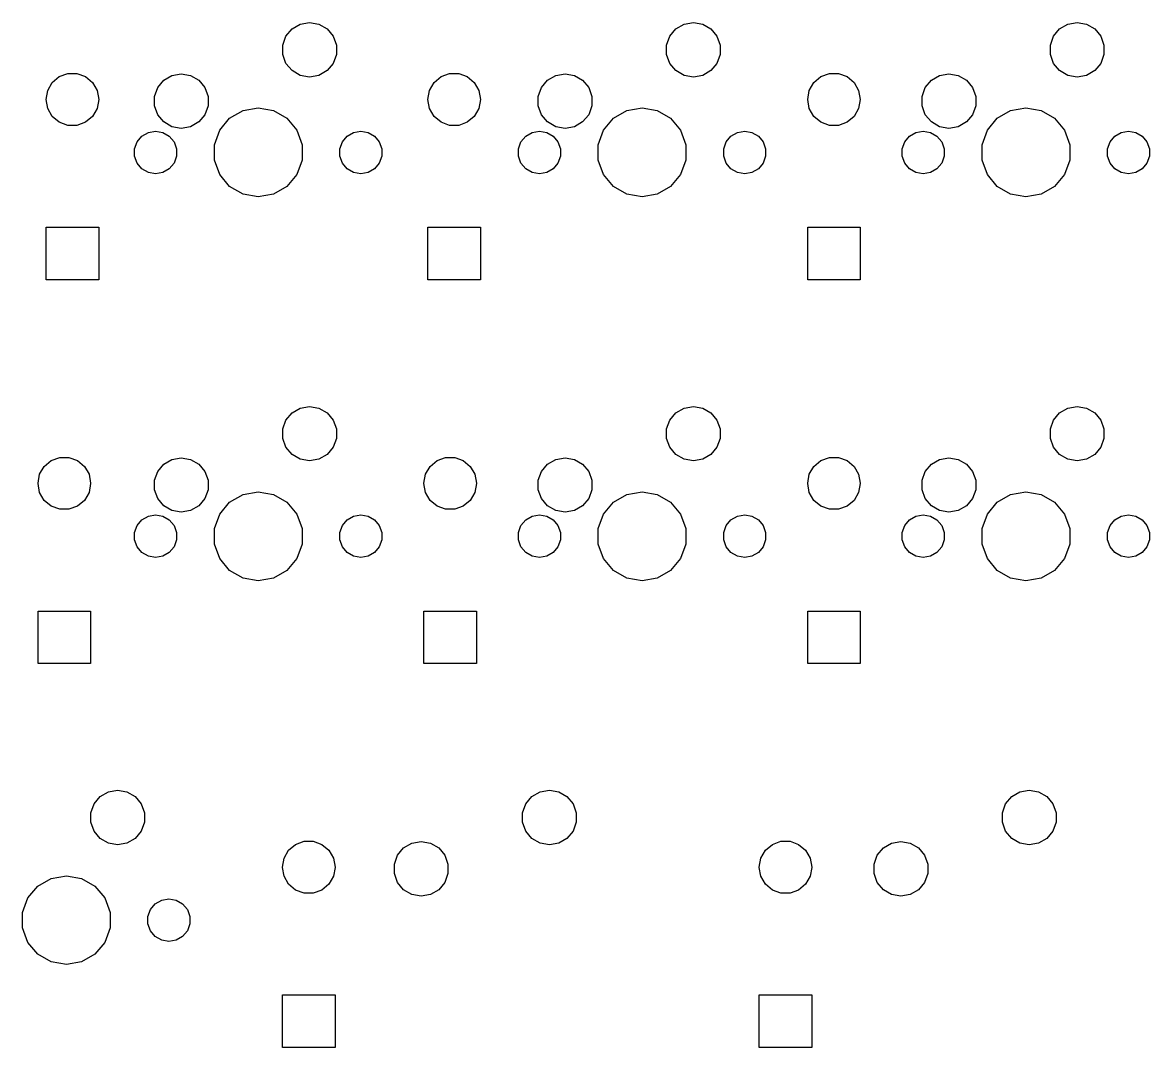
# Model space of a CAD drawing. Extents: x 39 to 151, y -132 to -22.
# Drawn here: x 95.3 to 151.1, y -132.3 to -81.6 of the extents above; entities that cross this region are included whole.
import ezdxf

# ---------------------------------------------------------------- set-up
doc = ezdxf.new("R2010")
doc.units = 0
doc.header["$MEASUREMENT"] = 0
doc.layers.add('BLACK', color=7, linetype='CONTINUOUS')

msp = doc.modelspace()

# ---------------------------------------------------------------- linework, layer by layer
at = {"layer": 'Black'}
for p, q in [((108.372, -82.2459), (108.673, -81.8873)), ((108.673, -81.8873), (109.079, -81.6532)), ((109.079, -81.6532), (109.54, -81.5719)), ((109.54, -81.5719), (110.001, -81.6532)), ((110.001, -81.6532), (110.407, -81.8873)), ((110.407, -81.8873), (110.708, -82.2459)), ((127.372, -82.2459), (127.673, -81.8873)), ((127.673, -81.8873), (128.079, -81.6532)), ((128.079, -81.6532), (128.54, -81.5719)), ((128.54, -81.5719), (129.001, -81.6532)), ((129.001, -81.6532), (129.407, -81.8873)), ((129.407, -81.8873), (129.708, -82.2459)), ((146.372, -82.2459), (146.673, -81.8873)), ((146.673, -81.8873), (147.079, -81.6532)), ((147.079, -81.6532), (147.54, -81.5719)), ((147.54, -81.5719), (148.001, -81.6532)), ((148.001, -81.6532), (148.407, -81.8873)), ((148.407, -81.8873), (148.708, -82.2459)), ((108.212, -82.6859), (108.372, -82.2459)), ((110.708, -82.2459), (110.868, -82.6859)), ((127.212, -82.6859), (127.372, -82.2459)), ((129.708, -82.2459), (129.868, -82.6859)), ((146.212, -82.6859), (146.372, -82.2459)), ((148.708, -82.2459), (148.868, -82.6859)), ((108.212, -83.1541), (108.212, -82.6859)), ((110.868, -82.6859), (110.868, -83.1541)), ((127.212, -83.1541), (127.212, -82.6859)), ((129.868, -82.6859), (129.868, -83.1541)), ((146.212, -83.1541), (146.212, -82.6859)), ((148.868, -82.6859), (148.868, -83.1541)), ((108.372, -83.5941), (108.212, -83.1541)), ((108.673, -83.9527), (108.372, -83.5941)), ((110.708, -83.5941), (110.407, -83.9527)), ((110.868, -83.1541), (110.708, -83.5941)), ((127.372, -83.5941), (127.212, -83.1541)), ((127.673, -83.9527), (127.372, -83.5941)), ((129.708, -83.5941), (129.407, -83.9527)), ((129.868, -83.1541), (129.708, -83.5941)), ((146.372, -83.5941), (146.212, -83.1541)), ((146.673, -83.9527), (146.372, -83.5941)), ((148.708, -83.5941), (148.407, -83.9527)), ((148.868, -83.1541), (148.708, -83.5941)), ((97.15, -84.2492), (97.5743, -84.0948)), ((97.5743, -84.0948), (98.0257, -84.0948)), ((98.0257, -84.0948), (98.45, -84.2492)), ((102.323, -84.4273), (102.729, -84.1932)), ((102.729, -84.1932), (103.19, -84.1119)), ((103.19, -84.1119), (103.651, -84.1932)), ((103.651, -84.1932), (104.057, -84.4273)), ((109.079, -84.1868), (108.673, -83.9527)), ((109.54, -84.2681), (109.079, -84.1868)), ((110.001, -84.1868), (109.54, -84.2681)), ((110.407, -83.9527), (110.001, -84.1868)), ((116.05, -84.2492), (116.474, -84.0948)), ((116.474, -84.0948), (116.926, -84.0948)), ((116.926, -84.0948), (117.35, -84.2492)), ((121.323, -84.4273), (121.729, -84.1932)), ((121.729, -84.1932), (122.19, -84.1119)), ((122.19, -84.1119), (122.651, -84.1932)), ((122.651, -84.1932), (123.057, -84.4273)), ((128.079, -84.1868), (127.673, -83.9527)), ((128.54, -84.2681), (128.079, -84.1868)), ((129.001, -84.1868), (128.54, -84.2681)), ((129.407, -83.9527), (129.001, -84.1868)), ((134.85, -84.2492), (135.274, -84.0948)), ((135.274, -84.0948), (135.726, -84.0948)), ((135.726, -84.0948), (136.15, -84.2492)), ((140.323, -84.4273), (140.729, -84.1932)), ((140.729, -84.1932), (141.19, -84.1119)), ((141.19, -84.1119), (141.651, -84.1932)), ((141.651, -84.1932), (142.057, -84.4273)), ((147.079, -84.1868), (146.673, -83.9527)), ((147.54, -84.2681), (147.079, -84.1868)), ((148.001, -84.1868), (147.54, -84.2681)), ((148.407, -83.9527), (148.001, -84.1868)), ((96.5784, -84.9304), (96.8041, -84.5394)), ((96.8041, -84.5394), (97.15, -84.2492)), ((98.45, -84.2492), (98.7959, -84.5394)), ((98.7959, -84.5394), (99.0216, -84.9304)), ((101.862, -85.2259), (102.022, -84.7859)), ((102.022, -84.7859), (102.323, -84.4273)), ((104.057, -84.4273), (104.358, -84.7859)), ((104.358, -84.7859), (104.518, -85.2259)), ((115.478, -84.9304), (115.704, -84.5394)), ((115.704, -84.5394), (116.05, -84.2492)), ((117.35, -84.2492), (117.696, -84.5394)), ((117.696, -84.5394), (117.922, -84.9304)), ((120.862, -85.2259), (121.022, -84.7859)), ((121.022, -84.7859), (121.323, -84.4273)), ((123.057, -84.4273), (123.358, -84.7859)), ((123.358, -84.7859), (123.518, -85.2259)), ((134.278, -84.9304), (134.504, -84.5394)), ((134.504, -84.5394), (134.85, -84.2492)), ((136.15, -84.2492), (136.496, -84.5394)), ((136.496, -84.5394), (136.722, -84.9304)), ((139.862, -85.2259), (140.022, -84.7859)), ((140.022, -84.7859), (140.323, -84.4273)), ((142.057, -84.4273), (142.358, -84.7859)), ((142.358, -84.7859), (142.518, -85.2259)), ((96.5, -85.375), (96.5784, -84.9304)), ((99.0216, -84.9304), (99.1, -85.375)), ((101.862, -85.6941), (101.862, -85.2259)), ((104.518, -85.2259), (104.518, -85.6941)), ((115.4, -85.375), (115.478, -84.9304)), ((117.922, -84.9304), (118, -85.375)), ((120.862, -85.6941), (120.862, -85.2259)), ((123.518, -85.2259), (123.518, -85.6941)), ((134.2, -85.375), (134.278, -84.9304)), ((136.722, -84.9304), (136.8, -85.375)), ((139.862, -85.6941), (139.862, -85.2259)), ((142.518, -85.2259), (142.518, -85.6941)), ((96.5, -85.385), (96.5, -85.375)), ((96.5784, -85.8296), (96.5, -85.385)), ((96.8041, -86.2206), (96.5784, -85.8296)), ((99.0216, -85.8296), (98.7959, -86.2206)), ((99.1, -85.385), (99.0216, -85.8296)), ((99.1, -85.375), (99.1, -85.385)), ((102.022, -86.1341), (101.862, -85.6941)), ((104.518, -85.6941), (104.358, -86.1341)), ((106.247, -85.9305), (107, -85.7977)), ((107, -85.7977), (107.753, -85.9305)), ((115.4, -85.385), (115.4, -85.375)), ((115.478, -85.8296), (115.4, -85.385)), ((115.704, -86.2206), (115.478, -85.8296)), ((117.922, -85.8296), (117.696, -86.2206)), ((118, -85.385), (117.922, -85.8296)), ((118, -85.375), (118, -85.385)), ((121.022, -86.1341), (120.862, -85.6941)), ((123.518, -85.6941), (123.358, -86.1341)), ((125.247, -85.9305), (126, -85.7977)), ((126, -85.7977), (126.753, -85.9305)), ((134.2, -85.385), (134.2, -85.375)), ((134.278, -85.8296), (134.2, -85.385)), ((134.504, -86.2206), (134.278, -85.8296)), ((136.722, -85.8296), (136.496, -86.2206)), ((136.8, -85.385), (136.722, -85.8296)), ((136.8, -85.375), (136.8, -85.385)), ((140.022, -86.1341), (139.862, -85.6941)), ((142.518, -85.6941), (142.358, -86.1341)), ((144.247, -85.9305), (145, -85.7977)), ((145, -85.7977), (145.753, -85.9305)), ((97.15, -86.5108), (96.8041, -86.2206)), ((98.7959, -86.2206), (98.45, -86.5108)), ((102.323, -86.4927), (102.022, -86.1341)), ((104.358, -86.1341), (104.057, -86.4927)), ((105.093, -86.8989), (105.584, -86.313)), ((105.584, -86.313), (106.247, -85.9305)), ((107.753, -85.9305), (108.416, -86.313)), ((108.416, -86.313), (108.907, -86.8989)), ((116.05, -86.5108), (115.704, -86.2206)), ((117.696, -86.2206), (117.35, -86.5108)), ((121.323, -86.4927), (121.022, -86.1341)), ((123.358, -86.1341), (123.057, -86.4927)), ((124.093, -86.8989), (124.584, -86.313)), ((124.584, -86.313), (125.247, -85.9305)), ((126.753, -85.9305), (127.416, -86.313)), ((127.416, -86.313), (127.907, -86.8989)), ((134.85, -86.5108), (134.504, -86.2206)), ((136.496, -86.2206), (136.15, -86.5108)), ((140.323, -86.4927), (140.022, -86.1341)), ((142.358, -86.1341), (142.057, -86.4927)), ((143.093, -86.8989), (143.584, -86.313)), ((143.584, -86.313), (144.247, -85.9305)), ((145.753, -85.9305), (146.416, -86.313)), ((146.416, -86.313), (146.907, -86.8989)), ((97.5743, -86.6652), (97.15, -86.5108)), ((98.0257, -86.6652), (97.5743, -86.6652)), ((98.45, -86.5108), (98.0257, -86.6652)), ((101.242, -87.1919), (101.559, -87.0087)), ((101.559, -87.0087), (101.92, -86.9451)), ((101.92, -86.9451), (102.281, -87.0087)), ((102.281, -87.0087), (102.598, -87.1919)), ((102.729, -86.7268), (102.323, -86.4927)), ((103.19, -86.8081), (102.729, -86.7268)), ((103.651, -86.7268), (103.19, -86.8081)), ((104.057, -86.4927), (103.651, -86.7268)), ((104.831, -87.6176), (105.093, -86.8989)), ((108.907, -86.8989), (109.169, -87.6176)), ((111.402, -87.1919), (111.719, -87.0087)), ((111.719, -87.0087), (112.08, -86.9451)), ((112.08, -86.9451), (112.441, -87.0087)), ((112.441, -87.0087), (112.758, -87.1919)), ((116.474, -86.6652), (116.05, -86.5108)), ((116.926, -86.6652), (116.474, -86.6652)), ((117.35, -86.5108), (116.926, -86.6652)), ((120.242, -87.1919), (120.559, -87.0087)), ((120.559, -87.0087), (120.92, -86.9451)), ((120.92, -86.9451), (121.281, -87.0087)), ((121.281, -87.0087), (121.598, -87.1919)), ((121.729, -86.7268), (121.323, -86.4927)), ((122.19, -86.8081), (121.729, -86.7268)), ((122.651, -86.7268), (122.19, -86.8081)), ((123.057, -86.4927), (122.651, -86.7268)), ((123.831, -87.6176), (124.093, -86.8989)), ((127.907, -86.8989), (128.169, -87.6176)), ((130.402, -87.1919), (130.719, -87.0087)), ((130.719, -87.0087), (131.08, -86.9451)), ((131.08, -86.9451), (131.441, -87.0087)), ((131.441, -87.0087), (131.758, -87.1919)), ((135.274, -86.6652), (134.85, -86.5108)), ((135.726, -86.6652), (135.274, -86.6652)), ((136.15, -86.5108), (135.726, -86.6652)), ((139.242, -87.1919), (139.559, -87.0087)), ((139.559, -87.0087), (139.92, -86.9451)), ((139.92, -86.9451), (140.281, -87.0087)), ((140.281, -87.0087), (140.598, -87.1919)), ((140.729, -86.7268), (140.323, -86.4927)), ((141.19, -86.8081), (140.729, -86.7268)), ((141.651, -86.7268), (141.19, -86.8081)), ((142.057, -86.4927), (141.651, -86.7268)), ((142.831, -87.6176), (143.093, -86.8989)), ((146.907, -86.8989), (147.169, -87.6176)), ((149.402, -87.1919), (149.719, -87.0087)), ((149.719, -87.0087), (150.08, -86.9451)), ((150.08, -86.9451), (150.441, -87.0087)), ((150.441, -87.0087), (150.758, -87.1919)), ((100.881, -87.8168), (101.006, -87.4725)), ((101.006, -87.4725), (101.242, -87.1919)), ((102.598, -87.1919), (102.834, -87.4725)), ((102.834, -87.4725), (102.959, -87.8168)), ((111.041, -87.8168), (111.166, -87.4725)), ((111.166, -87.4725), (111.402, -87.1919)), ((112.758, -87.1919), (112.994, -87.4725)), ((112.994, -87.4725), (113.119, -87.8168)), ((119.881, -87.8168), (120.006, -87.4725)), ((120.006, -87.4725), (120.242, -87.1919)), ((121.598, -87.1919), (121.834, -87.4725)), ((121.834, -87.4725), (121.959, -87.8168)), ((130.041, -87.8168), (130.166, -87.4725)), ((130.166, -87.4725), (130.402, -87.1919)), ((131.758, -87.1919), (131.994, -87.4725)), ((131.994, -87.4725), (132.119, -87.8168)), ((138.881, -87.8168), (139.006, -87.4725)), ((139.006, -87.4725), (139.242, -87.1919)), ((140.598, -87.1919), (140.834, -87.4725)), ((140.834, -87.4725), (140.959, -87.8168)), ((149.041, -87.8168), (149.166, -87.4725)), ((149.166, -87.4725), (149.402, -87.1919)), ((150.758, -87.1919), (150.994, -87.4725)), ((150.994, -87.4725), (151.119, -87.8168)), ((100.881, -88.1832), (100.881, -87.8168)), ((102.959, -87.8168), (102.959, -88.1832)), ((104.831, -88.3824), (104.831, -87.6176)), ((109.169, -87.6176), (109.169, -88.3824)), ((111.041, -88.1832), (111.041, -87.8168)), ((113.119, -87.8168), (113.119, -88.1832)), ((119.881, -88.1832), (119.881, -87.8168)), ((121.959, -87.8168), (121.959, -88.1832)), ((123.831, -88.3824), (123.831, -87.6176)), ((128.169, -87.6176), (128.169, -88.3824)), ((130.041, -88.1832), (130.041, -87.8168)), ((132.119, -87.8168), (132.119, -88.1832)), ((138.881, -88.1832), (138.881, -87.8168)), ((140.959, -87.8168), (140.959, -88.1832)), ((142.831, -88.3824), (142.831, -87.6176)), ((147.169, -87.6176), (147.169, -88.3824)), ((149.041, -88.1832), (149.041, -87.8168)), ((151.119, -87.8168), (151.119, -88.1832)), ((101.006, -88.5275), (100.881, -88.1832)), ((101.242, -88.8081), (101.006, -88.5275)), ((102.834, -88.5275), (102.598, -88.8081)), ((102.959, -88.1832), (102.834, -88.5275)), ((105.093, -89.1011), (104.831, -88.3824)), ((109.169, -88.3824), (108.907, -89.1011)), ((111.166, -88.5275), (111.041, -88.1832)), ((111.402, -88.8081), (111.166, -88.5275)), ((112.994, -88.5275), (112.758, -88.8081)), ((113.119, -88.1832), (112.994, -88.5275)), ((120.006, -88.5275), (119.881, -88.1832)), ((120.242, -88.8081), (120.006, -88.5275)), ((121.834, -88.5275), (121.598, -88.8081)), ((121.959, -88.1832), (121.834, -88.5275)), ((124.093, -89.1011), (123.831, -88.3824)), ((128.169, -88.3824), (127.907, -89.1011)), ((130.166, -88.5275), (130.041, -88.1832)), ((130.402, -88.8081), (130.166, -88.5275)), ((131.994, -88.5275), (131.758, -88.8081)), ((132.119, -88.1832), (131.994, -88.5275)), ((139.006, -88.5275), (138.881, -88.1832)), ((139.242, -88.8081), (139.006, -88.5275)), ((140.834, -88.5275), (140.598, -88.8081)), ((140.959, -88.1832), (140.834, -88.5275)), ((143.093, -89.1011), (142.831, -88.3824)), ((147.169, -88.3824), (146.907, -89.1011)), ((149.166, -88.5275), (149.041, -88.1832)), ((149.402, -88.8081), (149.166, -88.5275)), ((150.994, -88.5275), (150.758, -88.8081)), ((151.119, -88.1832), (150.994, -88.5275)), ((101.559, -88.9913), (101.242, -88.8081)), ((101.92, -89.0549), (101.559, -88.9913)), ((102.281, -88.9913), (101.92, -89.0549)), ((102.598, -88.8081), (102.281, -88.9913)), ((105.584, -89.687), (105.093, -89.1011)), ((108.907, -89.1011), (108.416, -89.687)), ((111.719, -88.9913), (111.402, -88.8081)), ((112.08, -89.0549), (111.719, -88.9913)), ((112.441, -88.9913), (112.08, -89.0549)), ((112.758, -88.8081), (112.441, -88.9913)), ((120.559, -88.9913), (120.242, -88.8081)), ((120.92, -89.0549), (120.559, -88.9913)), ((121.281, -88.9913), (120.92, -89.0549)), ((121.598, -88.8081), (121.281, -88.9913)), ((124.584, -89.687), (124.093, -89.1011)), ((127.907, -89.1011), (127.416, -89.687)), ((130.719, -88.9913), (130.402, -88.8081)), ((131.08, -89.0549), (130.719, -88.9913)), ((131.441, -88.9913), (131.08, -89.0549)), ((131.758, -88.8081), (131.441, -88.9913)), ((139.559, -88.9913), (139.242, -88.8081)), ((139.92, -89.0549), (139.559, -88.9913)), ((140.281, -88.9913), (139.92, -89.0549)), ((140.598, -88.8081), (140.281, -88.9913)), ((143.584, -89.687), (143.093, -89.1011)), ((146.907, -89.1011), (146.416, -89.687)), ((149.719, -88.9913), (149.402, -88.8081)), ((150.08, -89.0549), (149.719, -88.9913)), ((150.441, -88.9913), (150.08, -89.0549)), ((150.758, -88.8081), (150.441, -88.9913)), ((106.247, -90.0695), (105.584, -89.687)), ((108.416, -89.687), (107.753, -90.0695)), ((125.247, -90.0695), (124.584, -89.687)), ((127.416, -89.687), (126.753, -90.0695)), ((144.247, -90.0695), (143.584, -89.687)), ((146.416, -89.687), (145.753, -90.0695)), ((107, -90.2023), (106.247, -90.0695)), ((107.753, -90.0695), (107, -90.2023)), ((126, -90.2023), (125.247, -90.0695)), ((126.753, -90.0695), (126, -90.2023)), ((145, -90.2023), (144.247, -90.0695)), ((145.753, -90.0695), (145, -90.2023)), ((96.5, -94.3), (96.5, -91.7)), ((96.5, -91.7), (99.1, -91.7)), ((99.1, -91.7), (99.1, -94.3)), ((115.4, -94.3), (115.4, -91.7)), ((115.4, -91.7), (118, -91.7)), ((118, -91.7), (118, -94.3)), ((134.2, -94.3), (134.2, -91.7)), ((134.2, -91.7), (136.8, -91.7)), ((136.8, -91.7), (136.8, -94.3)), ((99.1, -94.3), (96.5, -94.3)), ((118, -94.3), (115.4, -94.3)), ((136.8, -94.3), (134.2, -94.3)), ((108.372, -101.246), (108.673, -100.887)), ((108.673, -100.887), (109.079, -100.653)), ((109.079, -100.653), (109.54, -100.572)), ((109.54, -100.572), (110.001, -100.653)), ((110.001, -100.653), (110.407, -100.887)), ((110.407, -100.887), (110.708, -101.246)), ((127.372, -101.246), (127.673, -100.887)), ((127.673, -100.887), (128.079, -100.653)), ((128.079, -100.653), (128.54, -100.572)), ((128.54, -100.572), (129.001, -100.653)), ((129.001, -100.653), (129.407, -100.887)), ((129.407, -100.887), (129.708, -101.246)), ((146.372, -101.246), (146.673, -100.887)), ((146.673, -100.887), (147.079, -100.653)), ((147.079, -100.653), (147.54, -100.572)), ((147.54, -100.572), (148.001, -100.653)), ((148.001, -100.653), (148.407, -100.887)), ((148.407, -100.887), (148.708, -101.246)), ((108.212, -101.686), (108.372, -101.246)), ((110.708, -101.246), (110.868, -101.686)), ((127.212, -101.686), (127.372, -101.246)), ((129.708, -101.246), (129.868, -101.686)), ((146.212, -101.686), (146.372, -101.246)), ((148.708, -101.246), (148.868, -101.686)), ((108.212, -102.154), (108.212, -101.686)), ((110.868, -101.686), (110.868, -102.154)), ((127.212, -102.154), (127.212, -101.686)), ((129.868, -101.686), (129.868, -102.154)), ((146.212, -102.154), (146.212, -101.686)), ((148.868, -101.686), (148.868, -102.154)), ((108.372, -102.594), (108.212, -102.154)), ((108.673, -102.953), (108.372, -102.594)), ((110.708, -102.594), (110.407, -102.953)), ((110.868, -102.154), (110.708, -102.594)), ((127.372, -102.594), (127.212, -102.154)), ((127.673, -102.953), (127.372, -102.594)), ((129.708, -102.594), (129.407, -102.953)), ((129.868, -102.154), (129.708, -102.594)), ((146.372, -102.594), (146.212, -102.154)), ((146.673, -102.953), (146.372, -102.594)), ((148.708, -102.594), (148.407, -102.953)), ((148.868, -102.154), (148.708, -102.594)), ((96.75, -103.249), (97.1743, -103.095)), ((97.1743, -103.095), (97.6257, -103.095)), ((97.6257, -103.095), (98.05, -103.249)), ((102.323, -103.427), (102.729, -103.193)), ((102.729, -103.193), (103.19, -103.112)), ((103.19, -103.112), (103.651, -103.193)), ((103.651, -103.193), (104.057, -103.427)), ((109.079, -103.187), (108.673, -102.953)), ((109.54, -103.268), (109.079, -103.187)), ((110.001, -103.187), (109.54, -103.268)), ((110.407, -102.953), (110.001, -103.187)), ((115.85, -103.249), (116.274, -103.095)), ((116.274, -103.095), (116.726, -103.095)), ((116.726, -103.095), (117.15, -103.249)), ((121.323, -103.427), (121.729, -103.193)), ((121.729, -103.193), (122.19, -103.112)), ((122.19, -103.112), (122.651, -103.193)), ((122.651, -103.193), (123.057, -103.427)), ((128.079, -103.187), (127.673, -102.953)), ((128.54, -103.268), (128.079, -103.187)), ((129.001, -103.187), (128.54, -103.268)), ((129.407, -102.953), (129.001, -103.187)), ((134.85, -103.249), (135.274, -103.095)), ((135.274, -103.095), (135.726, -103.095)), ((135.726, -103.095), (136.15, -103.249)), ((140.323, -103.427), (140.729, -103.193)), ((140.729, -103.193), (141.19, -103.112)), ((141.19, -103.112), (141.651, -103.193)), ((141.651, -103.193), (142.057, -103.427)), ((147.079, -103.187), (146.673, -102.953)), ((147.54, -103.268), (147.079, -103.187)), ((148.001, -103.187), (147.54, -103.268)), ((148.407, -102.953), (148.001, -103.187)), ((96.1784, -103.93), (96.4041, -103.539)), ((96.4041, -103.539), (96.75, -103.249)), ((98.05, -103.249), (98.3959, -103.539)), ((98.3959, -103.539), (98.6216, -103.93)), ((102.022, -103.786), (102.323, -103.427)), ((104.057, -103.427), (104.358, -103.786)), ((115.278, -103.93), (115.504, -103.539)), ((115.504, -103.539), (115.85, -103.249)), ((117.15, -103.249), (117.496, -103.539)), ((117.496, -103.539), (117.722, -103.93)), ((121.022, -103.786), (121.323, -103.427)), ((123.057, -103.427), (123.358, -103.786)), ((134.278, -103.93), (134.504, -103.539)), ((134.504, -103.539), (134.85, -103.249)), ((136.15, -103.249), (136.496, -103.539)), ((136.496, -103.539), (136.722, -103.93)), ((140.022, -103.786), (140.323, -103.427)), ((142.057, -103.427), (142.358, -103.786)), ((96.1, -104.375), (96.1784, -103.93)), ((98.6216, -103.93), (98.7, -104.375)), ((101.862, -104.226), (102.022, -103.786)), ((101.862, -104.694), (101.862, -104.226)), ((104.358, -103.786), (104.518, -104.226)), ((104.518, -104.226), (104.518, -104.694)), ((115.2, -104.375), (115.278, -103.93)), ((117.722, -103.93), (117.8, -104.375)), ((120.862, -104.226), (121.022, -103.786)), ((120.862, -104.694), (120.862, -104.226)), ((123.358, -103.786), (123.518, -104.226)), ((123.518, -104.226), (123.518, -104.694)), ((134.2, -104.375), (134.278, -103.93)), ((136.722, -103.93), (136.8, -104.375)), ((139.862, -104.226), (140.022, -103.786)), ((139.862, -104.694), (139.862, -104.226)), ((142.358, -103.786), (142.518, -104.226)), ((142.518, -104.226), (142.518, -104.694)), ((96.1, -104.385), (96.1, -104.375)), ((96.1784, -104.83), (96.1, -104.385)), ((96.4041, -105.221), (96.1784, -104.83)), ((98.6216, -104.83), (98.3959, -105.221)), ((98.7, -104.385), (98.6216, -104.83)), ((98.7, -104.375), (98.7, -104.385)), ((102.022, -105.134), (101.862, -104.694)), ((104.518, -104.694), (104.358, -105.134)), ((106.247, -104.931), (107, -104.798)), ((107, -104.798), (107.753, -104.931)), ((115.2, -104.385), (115.2, -104.375)), ((115.278, -104.83), (115.2, -104.385)), ((115.504, -105.221), (115.278, -104.83)), ((117.722, -104.83), (117.496, -105.221)), ((117.8, -104.385), (117.722, -104.83)), ((117.8, -104.375), (117.8, -104.385)), ((121.022, -105.134), (120.862, -104.694)), ((123.518, -104.694), (123.358, -105.134)), ((125.247, -104.931), (126, -104.798)), ((126, -104.798), (126.753, -104.931)), ((134.2, -104.385), (134.2, -104.375)), ((134.278, -104.83), (134.2, -104.385)), ((134.504, -105.221), (134.278, -104.83)), ((136.722, -104.83), (136.496, -105.221)), ((136.8, -104.385), (136.722, -104.83)), ((136.8, -104.375), (136.8, -104.385)), ((140.022, -105.134), (139.862, -104.694)), ((142.518, -104.694), (142.358, -105.134)), ((144.247, -104.931), (145, -104.798)), ((145, -104.798), (145.753, -104.931)), ((96.75, -105.511), (96.4041, -105.221)), ((98.3959, -105.221), (98.05, -105.511)), ((102.323, -105.493), (102.022, -105.134)), ((104.358, -105.134), (104.057, -105.493)), ((105.093, -105.899), (105.584, -105.313)), ((105.584, -105.313), (106.247, -104.931)), ((107.753, -104.931), (108.416, -105.313)), ((108.416, -105.313), (108.907, -105.899)), ((115.85, -105.511), (115.504, -105.221)), ((117.496, -105.221), (117.15, -105.511)), ((121.323, -105.493), (121.022, -105.134)), ((123.358, -105.134), (123.057, -105.493)), ((124.093, -105.899), (124.584, -105.313)), ((124.584, -105.313), (125.247, -104.931)), ((126.753, -104.931), (127.416, -105.313)), ((127.416, -105.313), (127.907, -105.899)), ((134.85, -105.511), (134.504, -105.221)), ((136.496, -105.221), (136.15, -105.511)), ((140.323, -105.493), (140.022, -105.134)), ((142.358, -105.134), (142.057, -105.493)), ((143.093, -105.899), (143.584, -105.313)), ((143.584, -105.313), (144.247, -104.931)), ((145.753, -104.931), (146.416, -105.313)), ((146.416, -105.313), (146.907, -105.899)), ((97.1743, -105.665), (96.75, -105.511)), ((97.6257, -105.665), (97.1743, -105.665)), ((98.05, -105.511), (97.6257, -105.665)), ((101.559, -106.009), (101.92, -105.945)), ((101.92, -105.945), (102.281, -106.009)), ((102.729, -105.727), (102.323, -105.493)), ((103.19, -105.808), (102.729, -105.727)), ((103.651, -105.727), (103.19, -105.808)), ((104.057, -105.493), (103.651, -105.727)), ((104.831, -106.618), (105.093, -105.899)), ((108.907, -105.899), (109.169, -106.618)), ((111.719, -106.009), (112.08, -105.945)), ((112.08, -105.945), (112.441, -106.009)), ((116.274, -105.665), (115.85, -105.511)), ((116.726, -105.665), (116.274, -105.665)), ((117.15, -105.511), (116.726, -105.665)), ((120.559, -106.009), (120.92, -105.945)), ((120.92, -105.945), (121.281, -106.009)), ((121.729, -105.727), (121.323, -105.493)), ((122.19, -105.808), (121.729, -105.727)), ((122.651, -105.727), (122.19, -105.808)), ((123.057, -105.493), (122.651, -105.727)), ((123.831, -106.618), (124.093, -105.899)), ((127.907, -105.899), (128.169, -106.618)), ((130.719, -106.009), (131.08, -105.945)), ((131.08, -105.945), (131.441, -106.009)), ((135.274, -105.665), (134.85, -105.511)), ((135.726, -105.665), (135.274, -105.665)), ((136.15, -105.511), (135.726, -105.665)), ((139.559, -106.009), (139.92, -105.945)), ((139.92, -105.945), (140.281, -106.009)), ((140.729, -105.727), (140.323, -105.493)), ((141.19, -105.808), (140.729, -105.727)), ((141.651, -105.727), (141.19, -105.808)), ((142.057, -105.493), (141.651, -105.727)), ((142.831, -106.618), (143.093, -105.899)), ((146.907, -105.899), (147.169, -106.618)), ((149.719, -106.009), (150.08, -105.945)), ((150.08, -105.945), (150.441, -106.009)), ((100.881, -106.817), (101.006, -106.473)), ((101.006, -106.473), (101.242, -106.192)), ((101.242, -106.192), (101.559, -106.009)), ((102.281, -106.009), (102.598, -106.192)), ((102.598, -106.192), (102.834, -106.473)), ((102.834, -106.473), (102.959, -106.817)), ((111.041, -106.817), (111.166, -106.473)), ((111.166, -106.473), (111.402, -106.192)), ((111.402, -106.192), (111.719, -106.009)), ((112.441, -106.009), (112.758, -106.192)), ((112.758, -106.192), (112.994, -106.473)), ((112.994, -106.473), (113.119, -106.817)), ((119.881, -106.817), (120.006, -106.473)), ((120.006, -106.473), (120.242, -106.192)), ((120.242, -106.192), (120.559, -106.009)), ((121.281, -106.009), (121.598, -106.192)), ((121.598, -106.192), (121.834, -106.473)), ((121.834, -106.473), (121.959, -106.817)), ((130.041, -106.817), (130.166, -106.473)), ((130.166, -106.473), (130.402, -106.192)), ((130.402, -106.192), (130.719, -106.009)), ((131.441, -106.009), (131.758, -106.192)), ((131.758, -106.192), (131.994, -106.473)), ((131.994, -106.473), (132.119, -106.817)), ((138.881, -106.817), (139.006, -106.473)), ((139.006, -106.473), (139.242, -106.192)), ((139.242, -106.192), (139.559, -106.009)), ((140.281, -106.009), (140.598, -106.192)), ((140.598, -106.192), (140.834, -106.473)), ((140.834, -106.473), (140.959, -106.817)), ((149.041, -106.817), (149.166, -106.473)), ((149.166, -106.473), (149.402, -106.192)), ((149.402, -106.192), (149.719, -106.009)), ((150.441, -106.009), (150.758, -106.192)), ((150.758, -106.192), (150.994, -106.473)), ((150.994, -106.473), (151.119, -106.817)), ((100.881, -107.183), (100.881, -106.817)), ((102.959, -106.817), (102.959, -107.183)), ((104.831, -107.382), (104.831, -106.618)), ((109.169, -106.618), (109.169, -107.382)), ((111.041, -107.183), (111.041, -106.817)), ((113.119, -106.817), (113.119, -107.183)), ((119.881, -107.183), (119.881, -106.817)), ((121.959, -106.817), (121.959, -107.183)), ((123.831, -107.382), (123.831, -106.618)), ((128.169, -106.618), (128.169, -107.382)), ((130.041, -107.183), (130.041, -106.817)), ((132.119, -106.817), (132.119, -107.183)), ((138.881, -107.183), (138.881, -106.817)), ((140.959, -106.817), (140.959, -107.183)), ((142.831, -107.382), (142.831, -106.618)), ((147.169, -106.618), (147.169, -107.382)), ((149.041, -107.183), (149.041, -106.817)), ((151.119, -106.817), (151.119, -107.183)), ((101.006, -107.527), (100.881, -107.183)), ((101.242, -107.808), (101.006, -107.527)), ((102.834, -107.527), (102.598, -107.808)), ((102.959, -107.183), (102.834, -107.527)), ((105.093, -108.101), (104.831, -107.382)), ((109.169, -107.382), (108.907, -108.101)), ((111.166, -107.527), (111.041, -107.183)), ((111.402, -107.808), (111.166, -107.527)), ((112.994, -107.527), (112.758, -107.808)), ((113.119, -107.183), (112.994, -107.527)), ((120.006, -107.527), (119.881, -107.183)), ((120.242, -107.808), (120.006, -107.527)), ((121.834, -107.527), (121.598, -107.808)), ((121.959, -107.183), (121.834, -107.527)), ((124.093, -108.101), (123.831, -107.382)), ((128.169, -107.382), (127.907, -108.101)), ((130.166, -107.527), (130.041, -107.183)), ((130.402, -107.808), (130.166, -107.527)), ((131.994, -107.527), (131.758, -107.808)), ((132.119, -107.183), (131.994, -107.527)), ((139.006, -107.527), (138.881, -107.183)), ((139.242, -107.808), (139.006, -107.527)), ((140.834, -107.527), (140.598, -107.808)), ((140.959, -107.183), (140.834, -107.527)), ((143.093, -108.101), (142.831, -107.382)), ((147.169, -107.382), (146.907, -108.101)), ((149.166, -107.527), (149.041, -107.183)), ((149.402, -107.808), (149.166, -107.527)), ((150.994, -107.527), (150.758, -107.808)), ((151.119, -107.183), (150.994, -107.527)), ((101.559, -107.991), (101.242, -107.808)), ((101.92, -108.055), (101.559, -107.991)), ((102.281, -107.991), (101.92, -108.055)), ((102.598, -107.808), (102.281, -107.991)), ((105.584, -108.687), (105.093, -108.101)), ((108.907, -108.101), (108.416, -108.687)), ((111.719, -107.991), (111.402, -107.808)), ((112.08, -108.055), (111.719, -107.991)), ((112.441, -107.991), (112.08, -108.055)), ((112.758, -107.808), (112.441, -107.991)), ((120.559, -107.991), (120.242, -107.808)), ((120.92, -108.055), (120.559, -107.991)), ((121.281, -107.991), (120.92, -108.055)), ((121.598, -107.808), (121.281, -107.991)), ((124.584, -108.687), (124.093, -108.101)), ((127.907, -108.101), (127.416, -108.687)), ((130.719, -107.991), (130.402, -107.808)), ((131.08, -108.055), (130.719, -107.991)), ((131.441, -107.991), (131.08, -108.055)), ((131.758, -107.808), (131.441, -107.991)), ((139.559, -107.991), (139.242, -107.808)), ((139.92, -108.055), (139.559, -107.991)), ((140.281, -107.991), (139.92, -108.055)), ((140.598, -107.808), (140.281, -107.991)), ((143.584, -108.687), (143.093, -108.101)), ((146.907, -108.101), (146.416, -108.687)), ((149.719, -107.991), (149.402, -107.808)), ((150.08, -108.055), (149.719, -107.991)), ((150.441, -107.991), (150.08, -108.055)), ((150.758, -107.808), (150.441, -107.991)), ((106.247, -109.069), (105.584, -108.687)), ((108.416, -108.687), (107.753, -109.069)), ((125.247, -109.069), (124.584, -108.687)), ((127.416, -108.687), (126.753, -109.069)), ((144.247, -109.069), (143.584, -108.687)), ((146.416, -108.687), (145.753, -109.069)), ((107, -109.202), (106.247, -109.069)), ((107.753, -109.069), (107, -109.202)), ((126, -109.202), (125.247, -109.069)), ((126.753, -109.069), (126, -109.202)), ((145, -109.202), (144.247, -109.069)), ((145.753, -109.069), (145, -109.202)), ((96.1, -113.3), (96.1, -110.7)), ((96.1, -110.7), (98.7, -110.7)), ((98.7, -110.7), (98.7, -113.3)), ((115.2, -113.3), (115.2, -110.7)), ((115.2, -110.7), (117.8, -110.7)), ((117.8, -110.7), (117.8, -113.3)), ((134.2, -113.3), (134.2, -110.7)), ((134.2, -110.7), (136.8, -110.7)), ((136.8, -110.7), (136.8, -113.3)), ((98.7, -113.3), (96.1, -113.3)), ((117.8, -113.3), (115.2, -113.3)), ((136.8, -113.3), (134.2, -113.3)), ((98.8725, -120.246), (99.1734, -119.887)), ((99.1734, -119.887), (99.5789, -119.653)), ((99.5789, -119.653), (100.04, -119.572)), ((100.04, -119.572), (100.501, -119.653)), ((100.501, -119.653), (100.907, -119.887)), ((100.907, -119.887), (101.208, -120.246)), ((120.247, -120.246), (120.548, -119.887)), ((120.548, -119.887), (120.954, -119.653)), ((120.954, -119.653), (121.415, -119.572)), ((121.415, -119.572), (121.876, -119.653)), ((121.876, -119.653), (122.282, -119.887)), ((122.282, -119.887), (122.583, -120.246)), ((143.997, -120.246), (144.298, -119.887)), ((144.298, -119.887), (144.704, -119.653)), ((144.704, -119.653), (145.165, -119.572)), ((145.165, -119.572), (145.626, -119.653)), ((145.626, -119.653), (146.032, -119.887)), ((146.032, -119.887), (146.333, -120.246)), ((98.7124, -120.686), (98.8725, -120.246)), ((101.208, -120.246), (101.368, -120.686)), ((120.087, -120.686), (120.247, -120.246)), ((122.583, -120.246), (122.743, -120.686)), ((143.837, -120.686), (143.997, -120.246)), ((146.333, -120.246), (146.493, -120.686)), ((98.7124, -121.154), (98.7124, -120.686)), ((101.368, -120.686), (101.368, -121.154)), ((120.087, -121.154), (120.087, -120.686)), ((122.743, -120.686), (122.743, -121.154)), ((143.837, -121.154), (143.837, -120.686)), ((146.493, -120.686), (146.493, -121.154)), ((98.8725, -121.594), (98.7124, -121.154)), ((99.1734, -121.953), (98.8725, -121.594)), ((101.208, -121.594), (100.907, -121.953)), ((101.368, -121.154), (101.208, -121.594)), ((120.247, -121.594), (120.087, -121.154)), ((120.548, -121.953), (120.247, -121.594)), ((122.583, -121.594), (122.282, -121.953)), ((122.743, -121.154), (122.583, -121.594)), ((143.997, -121.594), (143.837, -121.154)), ((144.298, -121.953), (143.997, -121.594)), ((146.333, -121.594), (146.032, -121.953)), ((146.493, -121.154), (146.333, -121.594)), ((99.5789, -122.187), (99.1734, -121.953)), ((100.907, -121.953), (100.501, -122.187)), ((108.85, -122.249), (109.274, -122.095)), ((109.274, -122.095), (109.726, -122.095)), ((109.726, -122.095), (110.15, -122.249)), ((114.604, -122.193), (115.065, -122.112)), ((115.065, -122.112), (115.526, -122.193)), ((120.954, -122.187), (120.548, -121.953)), ((122.282, -121.953), (121.876, -122.187)), ((132.45, -122.249), (132.874, -122.095)), ((132.874, -122.095), (133.326, -122.095)), ((133.326, -122.095), (133.75, -122.249)), ((138.354, -122.193), (138.815, -122.112)), ((138.815, -122.112), (139.276, -122.193)), ((144.704, -122.187), (144.298, -121.953)), ((146.032, -121.953), (145.626, -122.187)), ((100.04, -122.268), (99.5789, -122.187)), ((100.501, -122.187), (100.04, -122.268)), ((108.278, -122.93), (108.504, -122.539)), ((108.504, -122.539), (108.85, -122.249)), ((110.15, -122.249), (110.496, -122.539)), ((110.496, -122.539), (110.722, -122.93)), ((113.897, -122.786), (114.198, -122.427)), ((114.198, -122.427), (114.604, -122.193)), ((115.526, -122.193), (115.932, -122.427)), ((115.932, -122.427), (116.233, -122.786)), ((121.415, -122.268), (120.954, -122.187)), ((121.876, -122.187), (121.415, -122.268)), ((131.878, -122.93), (132.104, -122.539)), ((132.104, -122.539), (132.45, -122.249)), ((133.75, -122.249), (134.096, -122.539)), ((134.096, -122.539), (134.322, -122.93)), ((137.647, -122.786), (137.948, -122.427)), ((137.948, -122.427), (138.354, -122.193)), ((139.276, -122.193), (139.682, -122.427)), ((139.682, -122.427), (139.983, -122.786)), ((145.165, -122.268), (144.704, -122.187)), ((145.626, -122.187), (145.165, -122.268)), ((108.2, -123.375), (108.278, -122.93)), ((110.722, -122.93), (110.8, -123.375)), ((113.737, -123.226), (113.897, -122.786)), ((113.737, -123.694), (113.737, -123.226)), ((116.233, -122.786), (116.393, -123.226)), ((116.393, -123.226), (116.393, -123.694)), ((131.8, -123.375), (131.878, -122.93)), ((134.322, -122.93), (134.4, -123.375)), ((137.487, -123.226), (137.647, -122.786)), ((137.487, -123.694), (137.487, -123.226)), ((139.983, -122.786), (140.143, -123.226)), ((140.143, -123.226), (140.143, -123.694)), ((96.7468, -123.931), (97.5, -123.798)), ((97.5, -123.798), (98.2532, -123.931)), ((108.2, -123.385), (108.2, -123.375)), ((108.278, -123.83), (108.2, -123.385)), ((108.504, -124.221), (108.278, -123.83)), ((110.722, -123.83), (110.496, -124.221)), ((110.8, -123.385), (110.722, -123.83)), ((110.8, -123.375), (110.8, -123.385)), ((113.897, -124.134), (113.737, -123.694)), ((116.393, -123.694), (116.233, -124.134)), ((131.8, -123.385), (131.8, -123.375)), ((131.878, -123.83), (131.8, -123.385)), ((132.104, -124.221), (131.878, -123.83)), ((134.322, -123.83), (134.096, -124.221)), ((134.4, -123.385), (134.322, -123.83)), ((134.4, -123.375), (134.4, -123.385)), ((137.647, -124.134), (137.487, -123.694)), ((140.143, -123.694), (139.983, -124.134)), ((95.5928, -124.899), (96.0844, -124.313)), ((96.0844, -124.313), (96.7468, -123.931)), ((98.2532, -123.931), (98.9156, -124.313)), ((98.9156, -124.313), (99.4072, -124.899)), ((108.85, -124.511), (108.504, -124.221)), ((110.496, -124.221), (110.15, -124.511)), ((114.198, -124.493), (113.897, -124.134)), ((116.233, -124.134), (115.932, -124.493)), ((132.45, -124.511), (132.104, -124.221)), ((134.096, -124.221), (133.75, -124.511)), ((137.948, -124.493), (137.647, -124.134)), ((139.983, -124.134), (139.682, -124.493)), ((95.3312, -125.618), (95.5928, -124.899)), ((99.4072, -124.899), (99.6688, -125.618)), ((102.219, -125.009), (102.58, -124.945)), ((102.58, -124.945), (102.941, -125.009)), ((109.274, -124.665), (108.85, -124.511)), ((109.726, -124.665), (109.274, -124.665)), ((110.15, -124.511), (109.726, -124.665)), ((114.604, -124.727), (114.198, -124.493)), ((115.065, -124.808), (114.604, -124.727)), ((115.526, -124.727), (115.065, -124.808)), ((115.932, -124.493), (115.526, -124.727)), ((132.874, -124.665), (132.45, -124.511)), ((133.326, -124.665), (132.874, -124.665)), ((133.75, -124.511), (133.326, -124.665)), ((138.354, -124.727), (137.948, -124.493)), ((138.815, -124.808), (138.354, -124.727)), ((139.276, -124.727), (138.815, -124.808)), ((139.682, -124.493), (139.276, -124.727)), ((101.541, -125.817), (101.666, -125.473)), ((101.666, -125.473), (101.902, -125.192)), ((101.902, -125.192), (102.219, -125.009)), ((102.941, -125.009), (103.258, -125.192)), ((103.258, -125.192), (103.494, -125.473)), ((103.494, -125.473), (103.619, -125.817)), ((95.3312, -126.382), (95.3312, -125.618)), ((99.6688, -125.618), (99.6688, -126.382)), ((101.541, -126.183), (101.541, -125.817)), ((103.619, -125.817), (103.619, -126.183)), ((95.5928, -127.101), (95.3312, -126.382)), ((99.6688, -126.382), (99.4072, -127.101)), ((101.666, -126.527), (101.541, -126.183)), ((101.902, -126.808), (101.666, -126.527)), ((103.494, -126.527), (103.258, -126.808)), ((103.619, -126.183), (103.494, -126.527)), ((96.0844, -127.687), (95.5928, -127.101)), ((99.4072, -127.101), (98.9156, -127.687)), ((102.219, -126.991), (101.902, -126.808)), ((102.58, -127.055), (102.219, -126.991)), ((102.941, -126.991), (102.58, -127.055)), ((103.258, -126.808), (102.941, -126.991)), ((96.7468, -128.069), (96.0844, -127.687)), ((98.9156, -127.687), (98.2532, -128.069)), ((97.5, -128.202), (96.7468, -128.069)), ((98.2532, -128.069), (97.5, -128.202)), ((108.2, -132.3), (108.2, -129.7)), ((108.2, -129.7), (110.8, -129.7)), ((110.8, -129.7), (110.8, -132.3)), ((131.8, -132.3), (131.8, -129.7)), ((131.8, -129.7), (134.4, -129.7)), ((134.4, -129.7), (134.4, -132.3)), ((110.8, -132.3), (108.2, -132.3)), ((134.4, -132.3), (131.8, -132.3))]:
    msp.add_line(p, q, dxfattribs=at)

doc.saveas('drawing.dxf')
